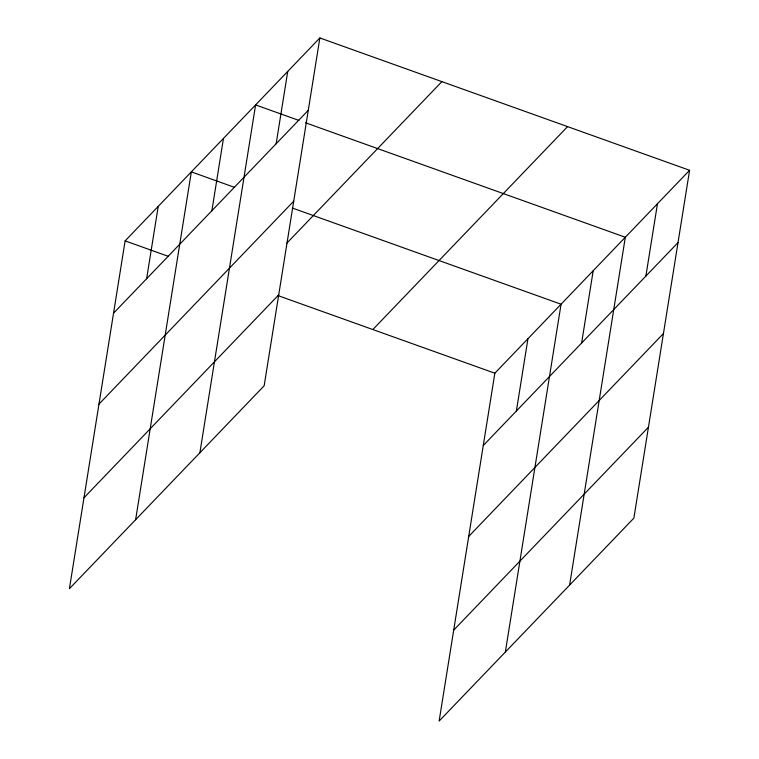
<?xml version="1.0" encoding="UTF-8"?>
<svg xmlns="http://www.w3.org/2000/svg" width="759" height="759" viewBox="0 0 759 759"><rect width="100%" height="100%" fill="white"/><g stroke="black" fill="none" stroke-linecap="round" stroke-linejoin="round"><path stroke-width="1.14" d="M319.862 37.95L125.121 240.878L69.411 588.709L264.151 385.79L319.862 37.95L689.589 170.291L633.879 518.122L439.138 721.05L494.849 373.21L689.589 170.291M146.639 278.695L158.223 206.382M135.624 519.716L191.334 171.876L234.588 187.369M211.884 210.717L223.469 138.394M199.883 452.753L255.603 104.913L298.856 120.396M276.153 143.755L287.737 71.431M516.376 411.036L527.951 338.713M505.352 652.057L561.062 304.217L292.272 208.013M581.612 343.059L593.196 270.735M569.611 585.094L625.331 237.254L305.516 122.778M645.881 276.096L657.465 203.773M113.537 313.192L308.277 110.273M98.974 404.12L293.714 201.192M286.693 243.316L441.88 81.621M83.974 497.79L278.714 294.862M372.84 329.539L567.58 126.62M483.265 445.533L678.005 242.605M468.701 536.452L663.451 333.533M453.702 630.131L648.442 427.203M125.121 240.878L168.375 256.362M278.003 295.602L494.849 373.21"/></g></svg>
